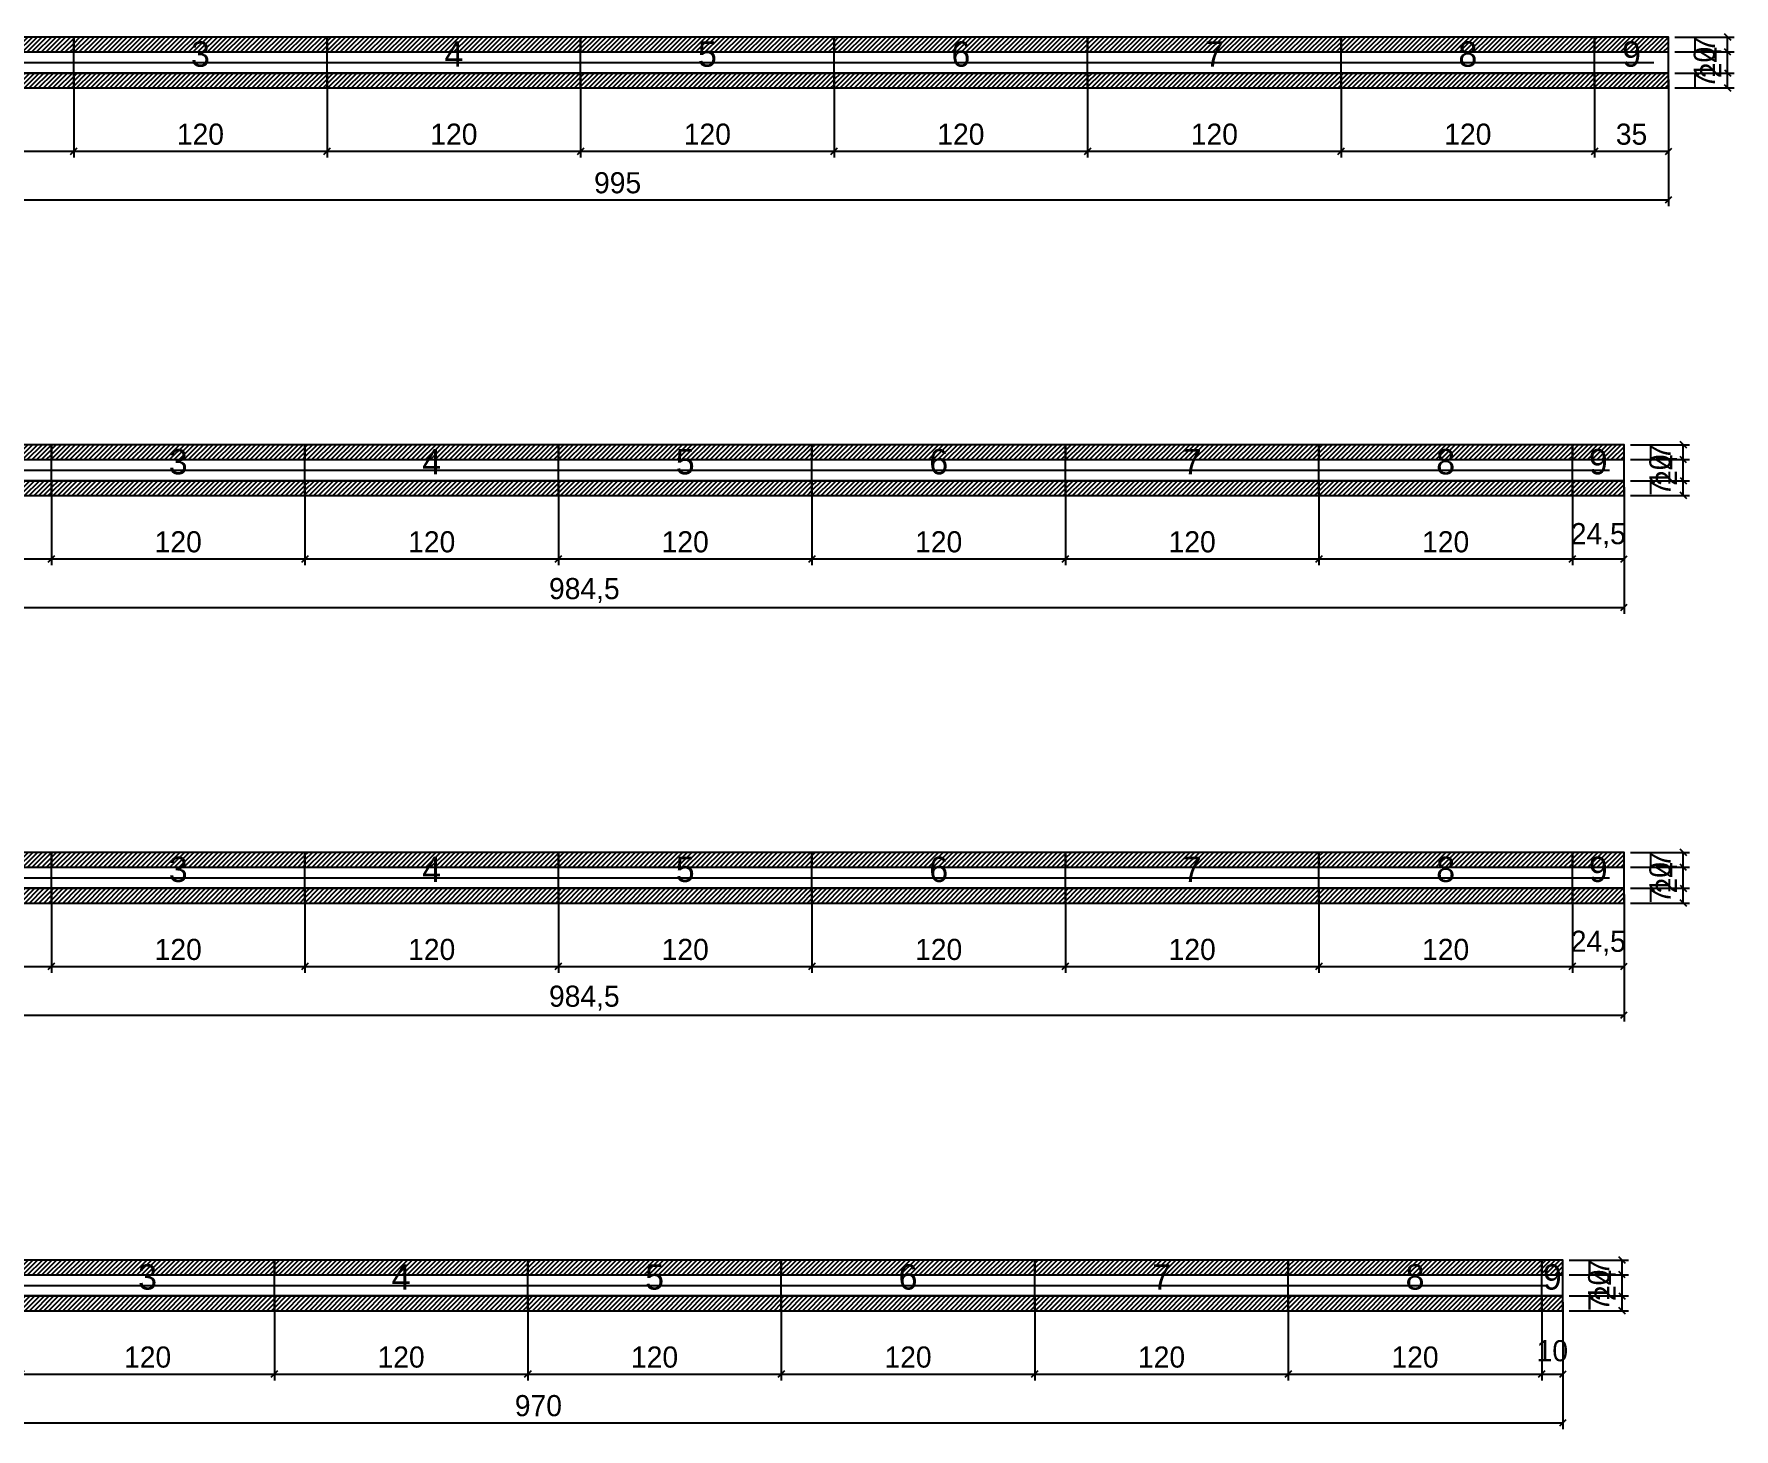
# Model space of a CAD drawing. Extents: x -10500 to 3070, y -11667 to 1250.
# Drawn here: x 1474 to 2279, y -1810 to -1150 of the extents above; entities that cross this region are included whole.
import ezdxf
from ezdxf.enums import TextEntityAlignment as Align

# ---------------------------------------------------------------- set-up
doc = ezdxf.new("R2010")
doc.units = 0
for name, color, linetype in [('5', 5, 'Continuous'), ('COTA', 241, 'Continuous'), ('Painéis', 200, 'Continuous'), ('SARR_2.2x7', 40, 'Continuous'), ('SCO-___-LAJ', 224, 'Continuous')]:
    doc.layers.add(name, color=color, linetype=linetype)
doc.dimstyles.new('PAINEL', dxfattribs={"dimtxt": 10, "dimasz": 3, "dimexe": 3, "dimexo": 3, "dimgap": 3, "dimtad": 1, "dimblk": 'OBLIQUE', "dimblk1": 'OBLIQUE', "dimcen": 2.5, "dimclrd": 4, "dimclre": 4, "dimclrt": 240, "dimazin": 3, "dimtfac": 1, "dimtmove": 0, "dimatfit": 3})

# ---------------------------------------------------------------- blocks, each defined once
blk = doc.blocks.new('_OBLIQUE')
at = {"color": 0, "linetype": 'BYBLOCK'}
blk.add_line((-0.5, -0.5), (0.5, 0.5), dxfattribs=at)

msp = doc.modelspace()

# ---------------------------------------------------------------- hatches: boundary and pattern name
at = {"layer": 'COTA'}
h = msp.add_hatch(dxfattribs=at)
h.set_pattern_fill('ANSI31', scale=0.5)
h.paths.add_polyline_path([(1373, -1158), (1493, -1158), (1493, -1151), (1373, -1151)])
h = msp.add_hatch(dxfattribs=at)
h.set_pattern_fill('ANSI31', scale=0.5)
h.paths.add_polyline_path([(1493, -1158), (1613, -1158), (1613, -1151), (1493, -1151)])
h = msp.add_hatch(dxfattribs=at)
h.set_pattern_fill('ANSI31', scale=0.5)
h.paths.add_polyline_path([(1613, -1158), (1733, -1158), (1733, -1151), (1613, -1151)])
h = msp.add_hatch(dxfattribs=at)
h.set_pattern_fill('ANSI31', scale=0.5)
h.paths.add_polyline_path([(1733, -1158), (1853, -1158), (1853, -1151), (1733, -1151)])
h = msp.add_hatch(dxfattribs=at)
h.set_pattern_fill('ANSI31', scale=0.5)
h.paths.add_polyline_path([(1853, -1158), (1973, -1158), (1973, -1151), (1853, -1151)])
h = msp.add_hatch(dxfattribs=at)
h.set_pattern_fill('ANSI31', scale=0.5)
h.paths.add_polyline_path([(1973, -1158), (2093, -1158), (2093, -1151), (1973, -1151)])
h = msp.add_hatch(dxfattribs=at)
h.set_pattern_fill('ANSI31', scale=0.5)
h.paths.add_polyline_path([(2093, -1158), (2213, -1158), (2213, -1151), (2093, -1151)])
h = msp.add_hatch(dxfattribs=at)
h.set_pattern_fill('ANSI31', scale=0.5)
h.paths.add_polyline_path([(2213, -1158), (2248, -1158), (2248, -1151), (2213, -1151)])
h = msp.add_hatch(dxfattribs=at)
h.set_pattern_fill('ANSI31', scale=0.5)
h.paths.add_polyline_path([(1373, -1175), (1493, -1175), (1493, -1168), (1373, -1168)])
h = msp.add_hatch(dxfattribs=at)
h.set_pattern_fill('ANSI31', scale=0.5)
h.paths.add_polyline_path([(1493, -1175), (1613, -1175), (1613, -1168), (1493, -1168)])
h = msp.add_hatch(dxfattribs=at)
h.set_pattern_fill('ANSI31', scale=0.5)
h.paths.add_polyline_path([(1613, -1175), (1733, -1175), (1733, -1168), (1613, -1168)])
h = msp.add_hatch(dxfattribs=at)
h.set_pattern_fill('ANSI31', scale=0.5)
h.paths.add_polyline_path([(1733, -1175), (1853, -1175), (1853, -1168), (1733, -1168)])
h = msp.add_hatch(dxfattribs=at)
h.set_pattern_fill('ANSI31', scale=0.5)
h.paths.add_polyline_path([(1853, -1175), (1973, -1175), (1973, -1168), (1853, -1168)])
h = msp.add_hatch(dxfattribs=at)
h.set_pattern_fill('ANSI31', scale=0.5)
h.paths.add_polyline_path([(1973, -1175), (2093, -1175), (2093, -1168), (1973, -1168)])
h = msp.add_hatch(dxfattribs=at)
h.set_pattern_fill('ANSI31', scale=0.5)
h.paths.add_polyline_path([(2093, -1175), (2213, -1175), (2213, -1168), (2093, -1168)])
h = msp.add_hatch(dxfattribs=at)
h.set_pattern_fill('ANSI31', scale=0.5)
h.paths.add_polyline_path([(2213, -1175), (2248, -1175), (2248, -1168), (2213, -1168)])
h = msp.add_hatch(dxfattribs=at)
h.set_pattern_fill('ANSI31', scale=0.5)
h.paths.add_polyline_path([(1362.5, -1351), (1482.5, -1351), (1482.5, -1344), (1362.5, -1344)])
h = msp.add_hatch(dxfattribs=at)
h.set_pattern_fill('ANSI31', scale=0.5)
h.paths.add_polyline_path([(1482.5, -1351), (1602.5, -1351), (1602.5, -1344), (1482.5, -1344)])
h = msp.add_hatch(dxfattribs=at)
h.set_pattern_fill('ANSI31', scale=0.5)
h.paths.add_polyline_path([(1602.5, -1351), (1722.5, -1351), (1722.5, -1344), (1602.5, -1344)])
h = msp.add_hatch(dxfattribs=at)
h.set_pattern_fill('ANSI31', scale=0.5)
h.paths.add_polyline_path([(1722.5, -1351), (1842.5, -1351), (1842.5, -1344), (1722.5, -1344)])
h = msp.add_hatch(dxfattribs=at)
h.set_pattern_fill('ANSI31', scale=0.5)
h.paths.add_polyline_path([(1842.5, -1351), (1962.5, -1351), (1962.5, -1344), (1842.5, -1344)])
h = msp.add_hatch(dxfattribs=at)
h.set_pattern_fill('ANSI31', scale=0.5)
h.paths.add_polyline_path([(1962.5, -1351), (2082.5, -1351), (2082.5, -1344), (1962.5, -1344)])
h = msp.add_hatch(dxfattribs=at)
h.set_pattern_fill('ANSI31', scale=0.5)
h.paths.add_polyline_path([(2082.5, -1351), (2202.5, -1351), (2202.5, -1344), (2082.5, -1344)])
h = msp.add_hatch(dxfattribs=at)
h.set_pattern_fill('ANSI31', scale=0.5)
h.paths.add_polyline_path([(2202.5, -1351), (2227, -1351), (2227, -1344), (2202.5, -1344)])
h = msp.add_hatch(dxfattribs=at)
h.set_pattern_fill('ANSI31', scale=0.5)
h.paths.add_polyline_path([(1362.5, -1368), (1482.5, -1368), (1482.5, -1361), (1362.5, -1361)])
h = msp.add_hatch(dxfattribs=at)
h.set_pattern_fill('ANSI31', scale=0.5)
h.paths.add_polyline_path([(1482.5, -1368), (1602.5, -1368), (1602.5, -1361), (1482.5, -1361)])
h = msp.add_hatch(dxfattribs=at)
h.set_pattern_fill('ANSI31', scale=0.5)
h.paths.add_polyline_path([(1602.5, -1368), (1722.5, -1368), (1722.5, -1361), (1602.5, -1361)])
h = msp.add_hatch(dxfattribs=at)
h.set_pattern_fill('ANSI31', scale=0.5)
h.paths.add_polyline_path([(1722.5, -1368), (1842.5, -1368), (1842.5, -1361), (1722.5, -1361)])
h = msp.add_hatch(dxfattribs=at)
h.set_pattern_fill('ANSI31', scale=0.5)
h.paths.add_polyline_path([(1842.5, -1368), (1962.5, -1368), (1962.5, -1361), (1842.5, -1361)])
h = msp.add_hatch(dxfattribs=at)
h.set_pattern_fill('ANSI31', scale=0.5)
h.paths.add_polyline_path([(1962.5, -1368), (2082.5, -1368), (2082.5, -1361), (1962.5, -1361)])
h = msp.add_hatch(dxfattribs=at)
h.set_pattern_fill('ANSI31', scale=0.5)
h.paths.add_polyline_path([(2082.5, -1368), (2202.5, -1368), (2202.5, -1361), (2082.5, -1361)])
h = msp.add_hatch(dxfattribs=at)
h.set_pattern_fill('ANSI31', scale=0.5)
h.paths.add_polyline_path([(2202.5, -1368), (2227, -1368), (2227, -1361), (2202.5, -1361)])
h = msp.add_hatch(dxfattribs=at)
h.set_pattern_fill('ANSI31', scale=0.5)
h.paths.add_polyline_path([(1362.5, -1544), (1482.5, -1544), (1482.5, -1537), (1362.5, -1537)])
h = msp.add_hatch(dxfattribs=at)
h.set_pattern_fill('ANSI31', scale=0.5)
h.paths.add_polyline_path([(1482.5, -1544), (1602.5, -1544), (1602.5, -1537), (1482.5, -1537)])
h = msp.add_hatch(dxfattribs=at)
h.set_pattern_fill('ANSI31', scale=0.5)
h.paths.add_polyline_path([(1602.5, -1544), (1722.5, -1544), (1722.5, -1537), (1602.5, -1537)])
h = msp.add_hatch(dxfattribs=at)
h.set_pattern_fill('ANSI31', scale=0.5)
h.paths.add_polyline_path([(1722.5, -1544), (1842.5, -1544), (1842.5, -1537), (1722.5, -1537)])
h = msp.add_hatch(dxfattribs=at)
h.set_pattern_fill('ANSI31', scale=0.5)
h.paths.add_polyline_path([(1842.5, -1544), (1962.5, -1544), (1962.5, -1537), (1842.5, -1537)])
h = msp.add_hatch(dxfattribs=at)
h.set_pattern_fill('ANSI31', scale=0.5)
h.paths.add_polyline_path([(1962.5, -1544), (2082.5, -1544), (2082.5, -1537), (1962.5, -1537)])
h = msp.add_hatch(dxfattribs=at)
h.set_pattern_fill('ANSI31', scale=0.5)
h.paths.add_polyline_path([(2082.5, -1544), (2202.5, -1544), (2202.5, -1537), (2082.5, -1537)])
h = msp.add_hatch(dxfattribs=at)
h.set_pattern_fill('ANSI31', scale=0.5)
h.paths.add_polyline_path([(2202.5, -1544), (2227, -1544), (2227, -1537), (2202.5, -1537)])
h = msp.add_hatch(dxfattribs=at)
h.set_pattern_fill('ANSI31', scale=0.5)
h.paths.add_polyline_path([(1362.5, -1561), (1482.5, -1561), (1482.5, -1554), (1362.5, -1554)])
h = msp.add_hatch(dxfattribs=at)
h.set_pattern_fill('ANSI31', scale=0.5)
h.paths.add_polyline_path([(1482.5, -1561), (1602.5, -1561), (1602.5, -1554), (1482.5, -1554)])
h = msp.add_hatch(dxfattribs=at)
h.set_pattern_fill('ANSI31', scale=0.5)
h.paths.add_polyline_path([(1602.5, -1561), (1722.5, -1561), (1722.5, -1554), (1602.5, -1554)])
h = msp.add_hatch(dxfattribs=at)
h.set_pattern_fill('ANSI31', scale=0.5)
h.paths.add_polyline_path([(1722.5, -1561), (1842.5, -1561), (1842.5, -1554), (1722.5, -1554)])
h = msp.add_hatch(dxfattribs=at)
h.set_pattern_fill('ANSI31', scale=0.5)
h.paths.add_polyline_path([(1842.5, -1561), (1962.5, -1561), (1962.5, -1554), (1842.5, -1554)])
h = msp.add_hatch(dxfattribs=at)
h.set_pattern_fill('ANSI31', scale=0.5)
h.paths.add_polyline_path([(1962.5, -1561), (2082.5, -1561), (2082.5, -1554), (1962.5, -1554)])
h = msp.add_hatch(dxfattribs=at)
h.set_pattern_fill('ANSI31', scale=0.5)
h.paths.add_polyline_path([(2082.5, -1561), (2202.5, -1561), (2202.5, -1554), (2082.5, -1554)])
h = msp.add_hatch(dxfattribs=at)
h.set_pattern_fill('ANSI31', scale=0.5)
h.paths.add_polyline_path([(2202.5, -1561), (2227, -1561), (2227, -1554), (2202.5, -1554)])
h = msp.add_hatch(dxfattribs=at)
h.set_pattern_fill('ANSI31', scale=0.5)
h.paths.add_polyline_path([(1468, -1737), (1588, -1737), (1588, -1730), (1468, -1730)])
h = msp.add_hatch(dxfattribs=at)
h.set_pattern_fill('ANSI31', scale=0.5)
h.paths.add_polyline_path([(1588, -1737), (1708, -1737), (1708, -1730), (1588, -1730)])
h = msp.add_hatch(dxfattribs=at)
h.set_pattern_fill('ANSI31', scale=0.5)
h.paths.add_polyline_path([(1708, -1737), (1828, -1737), (1828, -1730), (1708, -1730)])
h = msp.add_hatch(dxfattribs=at)
h.set_pattern_fill('ANSI31', scale=0.5)
h.paths.add_polyline_path([(1828, -1737), (1948, -1737), (1948, -1730), (1828, -1730)])
h = msp.add_hatch(dxfattribs=at)
h.set_pattern_fill('ANSI31', scale=0.5)
h.paths.add_polyline_path([(1948, -1737), (2068, -1737), (2068, -1730), (1948, -1730)])
h = msp.add_hatch(dxfattribs=at)
h.set_pattern_fill('ANSI31', scale=0.5)
h.paths.add_polyline_path([(2068, -1737), (2188, -1737), (2188, -1730), (2068, -1730)])
h = msp.add_hatch(dxfattribs=at)
h.set_pattern_fill('ANSI31', scale=0.5)
h.paths.add_polyline_path([(2188, -1737), (2198, -1737), (2198, -1730), (2188, -1730)])
h = msp.add_hatch(dxfattribs=at)
h.set_pattern_fill('ANSI31', scale=0.5)
h.paths.add_polyline_path([(1468, -1754), (1588, -1754), (1588, -1747), (1468, -1747)])
h = msp.add_hatch(dxfattribs=at)
h.set_pattern_fill('ANSI31', scale=0.5)
h.paths.add_polyline_path([(1588, -1754), (1708, -1754), (1708, -1747), (1588, -1747)])
h = msp.add_hatch(dxfattribs=at)
h.set_pattern_fill('ANSI31', scale=0.5)
h.paths.add_polyline_path([(1708, -1754), (1828, -1754), (1828, -1747), (1708, -1747)])
h = msp.add_hatch(dxfattribs=at)
h.set_pattern_fill('ANSI31', scale=0.5)
h.paths.add_polyline_path([(1828, -1754), (1948, -1754), (1948, -1747), (1828, -1747)])
h = msp.add_hatch(dxfattribs=at)
h.set_pattern_fill('ANSI31', scale=0.5)
h.paths.add_polyline_path([(1948, -1754), (2068, -1754), (2068, -1747), (1948, -1747)])
h = msp.add_hatch(dxfattribs=at)
h.set_pattern_fill('ANSI31', scale=0.5)
h.paths.add_polyline_path([(2068, -1754), (2188, -1754), (2188, -1747), (2068, -1747)])
h = msp.add_hatch(dxfattribs=at)
h.set_pattern_fill('ANSI31', scale=0.5)
h.paths.add_polyline_path([(2188, -1754), (2198, -1754), (2198, -1747), (2188, -1747)])

# ---------------------------------------------------------------- linework, layer by layer
at = {"layer": 'Painéis'}
for p, q in [((1373, -1158), (1493, -1158)), ((1493, -1168), (1493, -1158)), ((1493, -1168), (1493, -1158)), ((1493, -1158), (1613, -1158)), ((1493, -1168), (1493, -1158)), ((1613, -1168), (1613, -1158)), ((1613, -1168), (1613, -1158)), ((1613, -1158), (1733, -1158)), ((1613, -1168), (1613, -1158)), ((1733, -1168), (1733, -1158)), ((1733, -1168), (1733, -1158)), ((1733, -1158), (1853, -1158)), ((1733, -1168), (1733, -1158)), ((1853, -1168), (1853, -1158)), ((1853, -1168), (1853, -1158)), ((1853, -1158), (1973, -1158)), ((1853, -1168), (1853, -1158)), ((1973, -1168), (1973, -1158)), ((1973, -1168), (1973, -1158)), ((1973, -1158), (2093, -1158)), ((1973, -1168), (1973, -1158)), ((2093, -1168), (2093, -1158)), ((2093, -1168), (2093, -1158)), ((2093, -1158), (2213, -1158)), ((2093, -1168), (2093, -1158)), ((2213, -1168), (2213, -1158)), ((2213, -1168), (2213, -1158)), ((2213, -1158), (2248, -1158)), ((2213, -1168), (2213, -1158)), ((2248, -1168), (2248, -1158)), ((1373, -1168), (1493, -1168)), ((1493, -1168), (1613, -1168)), ((1613, -1168), (1733, -1168)), ((1733, -1168), (1853, -1168)), ((1853, -1168), (1973, -1168)), ((1973, -1168), (2093, -1168)), ((2093, -1168), (2213, -1168)), ((2213, -1168), (2248, -1168)), ((1362.5, -1351), (1482.5, -1351)), ((1482.5, -1361), (1482.5, -1351)), ((1482.5, -1361), (1482.5, -1351)), ((1482.5, -1351), (1602.5, -1351)), ((1482.5, -1361), (1482.5, -1351)), ((1602.5, -1361), (1602.5, -1351)), ((1602.5, -1361), (1602.5, -1351)), ((1602.5, -1351), (1722.5, -1351)), ((1602.5, -1361), (1602.5, -1351)), ((1722.5, -1361), (1722.5, -1351)), ((1722.5, -1361), (1722.5, -1351)), ((1722.5, -1351), (1842.5, -1351)), ((1722.5, -1361), (1722.5, -1351)), ((1842.5, -1361), (1842.5, -1351)), ((1842.5, -1361), (1842.5, -1351)), ((1842.5, -1351), (1962.5, -1351)), ((1842.5, -1361), (1842.5, -1351)), ((1962.5, -1361), (1962.5, -1351)), ((1962.5, -1361), (1962.5, -1351)), ((1962.5, -1351), (2082.5, -1351)), ((1962.5, -1361), (1962.5, -1351)), ((2082.5, -1361), (2082.5, -1351)), ((2082.5, -1361), (2082.5, -1351)), ((2082.5, -1351), (2202.5, -1351)), ((2082.5, -1361), (2082.5, -1351)), ((2202.5, -1361), (2202.5, -1351)), ((2202.5, -1361), (2202.5, -1351)), ((2202.5, -1351), (2227, -1351)), ((2202.5, -1361), (2202.5, -1351)), ((2227, -1361), (2227, -1351)), ((1362.5, -1361), (1482.5, -1361)), ((1482.5, -1361), (1602.5, -1361)), ((1602.5, -1361), (1722.5, -1361)), ((1722.5, -1361), (1842.5, -1361)), ((1842.5, -1361), (1962.5, -1361)), ((1962.5, -1361), (2082.5, -1361)), ((2082.5, -1361), (2202.5, -1361)), ((2202.5, -1361), (2227, -1361)), ((1362.5, -1544), (1482.5, -1544)), ((1482.5, -1554), (1482.5, -1544)), ((1482.5, -1554), (1482.5, -1544)), ((1482.5, -1544), (1602.5, -1544)), ((1482.5, -1554), (1482.5, -1544)), ((1602.5, -1554), (1602.5, -1544)), ((1602.5, -1554), (1602.5, -1544)), ((1602.5, -1544), (1722.5, -1544)), ((1602.5, -1554), (1602.5, -1544)), ((1722.5, -1554), (1722.5, -1544)), ((1722.5, -1554), (1722.5, -1544)), ((1722.5, -1544), (1842.5, -1544)), ((1722.5, -1554), (1722.5, -1544)), ((1842.5, -1554), (1842.5, -1544)), ((1842.5, -1554), (1842.5, -1544)), ((1842.5, -1544), (1962.5, -1544)), ((1842.5, -1554), (1842.5, -1544)), ((1962.5, -1554), (1962.5, -1544)), ((1962.5, -1554), (1962.5, -1544)), ((1962.5, -1544), (2082.5, -1544)), ((1962.5, -1554), (1962.5, -1544)), ((2082.5, -1554), (2082.5, -1544)), ((2082.5, -1554), (2082.5, -1544)), ((2082.5, -1544), (2202.5, -1544)), ((2082.5, -1554), (2082.5, -1544)), ((2202.5, -1554), (2202.5, -1544)), ((2202.5, -1554), (2202.5, -1544)), ((2202.5, -1544), (2227, -1544)), ((2202.5, -1554), (2202.5, -1544)), ((2227, -1554), (2227, -1544)), ((1362.5, -1554), (1482.5, -1554)), ((1482.5, -1554), (1602.5, -1554)), ((1602.5, -1554), (1722.5, -1554)), ((1722.5, -1554), (1842.5, -1554)), ((1842.5, -1554), (1962.5, -1554)), ((1962.5, -1554), (2082.5, -1554)), ((2082.5, -1554), (2202.5, -1554)), ((2202.5, -1554), (2227, -1554)), ((1468, -1737), (1588, -1737)), ((1588, -1747), (1588, -1737)), ((1588, -1747), (1588, -1737)), ((1588, -1737), (1708, -1737)), ((1588, -1747), (1588, -1737)), ((1708, -1747), (1708, -1737)), ((1708, -1747), (1708, -1737)), ((1708, -1737), (1828, -1737)), ((1708, -1747), (1708, -1737)), ((1828, -1747), (1828, -1737)), ((1828, -1747), (1828, -1737)), ((1828, -1737), (1948, -1737)), ((1828, -1747), (1828, -1737)), ((1948, -1747), (1948, -1737)), ((1948, -1747), (1948, -1737)), ((1948, -1737), (2068, -1737)), ((1948, -1747), (1948, -1737)), ((2068, -1747), (2068, -1737)), ((2068, -1747), (2068, -1737)), ((2068, -1737), (2188, -1737)), ((2068, -1747), (2068, -1737)), ((2188, -1747), (2188, -1737)), ((2188, -1747), (2188, -1737)), ((2188, -1737), (2198, -1737)), ((2188, -1747), (2188, -1737)), ((2198, -1747), (2198, -1737)), ((1468, -1747), (1588, -1747)), ((1588, -1747), (1708, -1747)), ((1708, -1747), (1828, -1747)), ((1828, -1747), (1948, -1747)), ((1948, -1747), (2068, -1747)), ((2068, -1747), (2188, -1747)), ((2188, -1747), (2198, -1747))]:
    msp.add_line(p, q, dxfattribs=at)
at = {"layer": 'SARR_2.2x7'}
for points in [[(1373, -1163), (1493, -1163)], [(1373, -1163), (1493, -1163)], [(1493, -1163), (1613, -1163)], [(1493, -1163), (1613, -1163)], [(1613, -1163), (1733, -1163)], [(1613, -1163), (1733, -1163)], [(1733, -1163), (1853, -1163)], [(1733, -1163), (1853, -1163)], [(1853, -1163), (1973, -1163)], [(1853, -1163), (1973, -1163)], [(1973, -1163), (2093, -1163)], [(1973, -1163), (2093, -1163)], [(2093, -1163), (2213, -1163)], [(2093, -1163), (2213, -1163)], [(2213, -1163), (2241, -1163)], [(2213, -1163), (2241, -1163)], [(1362.5, -1356), (1482.5, -1356)], [(1362.5, -1356), (1482.5, -1356)], [(1482.5, -1356), (1602.5, -1356)], [(1482.5, -1356), (1602.5, -1356)], [(1602.5, -1356), (1722.5, -1356)], [(1602.5, -1356), (1722.5, -1356)], [(1722.5, -1356), (1842.5, -1356)], [(1722.5, -1356), (1842.5, -1356)], [(1842.5, -1356), (1962.5, -1356)], [(1842.5, -1356), (1962.5, -1356)], [(1962.5, -1356), (2082.5, -1356)], [(1962.5, -1356), (2082.5, -1356)], [(2082.5, -1356), (2202.5, -1356)], [(2082.5, -1356), (2202.5, -1356)], [(2202.5, -1356), (2220, -1356)], [(2202.5, -1356), (2220, -1356)], [(1362.5, -1549), (1482.5, -1549)], [(1362.5, -1549), (1482.5, -1549)], [(1482.5, -1549), (1602.5, -1549)], [(1482.5, -1549), (1602.5, -1549)], [(1602.5, -1549), (1722.5, -1549)], [(1602.5, -1549), (1722.5, -1549)], [(1722.5, -1549), (1842.5, -1549)], [(1722.5, -1549), (1842.5, -1549)], [(1842.5, -1549), (1962.5, -1549)], [(1842.5, -1549), (1962.5, -1549)], [(1962.5, -1549), (2082.5, -1549)], [(1962.5, -1549), (2082.5, -1549)], [(2082.5, -1549), (2202.5, -1549)], [(2082.5, -1549), (2202.5, -1549)], [(2202.5, -1549), (2220, -1549)], [(2202.5, -1549), (2220, -1549)], [(1468, -1742), (1588, -1742)], [(1468, -1742), (1588, -1742)], [(1588, -1742), (1708, -1742)], [(1588, -1742), (1708, -1742)], [(1708, -1742), (1828, -1742)], [(1708, -1742), (1828, -1742)], [(1828, -1742), (1948, -1742)], [(1828, -1742), (1948, -1742)], [(1948, -1742), (2068, -1742)], [(1948, -1742), (2068, -1742)], [(2068, -1742), (2188, -1742)], [(2068, -1742), (2188, -1742)], [(2188, -1742), (2191, -1742)], [(2188, -1742), (2191, -1742)]]:
    msp.add_lwpolyline(points, dxfattribs=at)
at = {"layer": 'SCO-___-LAJ'}
for points in [[(1373, -1158), (1493, -1158), (1493, -1151), (1373, -1151)], [(1493, -1158), (1613, -1158), (1613, -1151), (1493, -1151)], [(1613, -1158), (1733, -1158), (1733, -1151), (1613, -1151)], [(1733, -1158), (1853, -1158), (1853, -1151), (1733, -1151)], [(1853, -1158), (1973, -1158), (1973, -1151), (1853, -1151)], [(1973, -1158), (2093, -1158), (2093, -1151), (1973, -1151)], [(2093, -1158), (2213, -1158), (2213, -1151), (2093, -1151)], [(2213, -1158), (2248, -1158), (2248, -1151), (2213, -1151)], [(1373, -1175), (1493, -1175), (1493, -1168), (1373, -1168)], [(1493, -1175), (1613, -1175), (1613, -1168), (1493, -1168)], [(1613, -1175), (1733, -1175), (1733, -1168), (1613, -1168)], [(1733, -1175), (1853, -1175), (1853, -1168), (1733, -1168)], [(1853, -1175), (1973, -1175), (1973, -1168), (1853, -1168)], [(1973, -1175), (2093, -1175), (2093, -1168), (1973, -1168)], [(2093, -1175), (2213, -1175), (2213, -1168), (2093, -1168)], [(2213, -1175), (2248, -1175), (2248, -1168), (2213, -1168)], [(1362.5, -1351), (1482.5, -1351), (1482.5, -1344), (1362.5, -1344)], [(1482.5, -1351), (1602.5, -1351), (1602.5, -1344), (1482.5, -1344)], [(1602.5, -1351), (1722.5, -1351), (1722.5, -1344), (1602.5, -1344)], [(1722.5, -1351), (1842.5, -1351), (1842.5, -1344), (1722.5, -1344)], [(1842.5, -1351), (1962.5, -1351), (1962.5, -1344), (1842.5, -1344)], [(1962.5, -1351), (2082.5, -1351), (2082.5, -1344), (1962.5, -1344)], [(2082.5, -1351), (2202.5, -1351), (2202.5, -1344), (2082.5, -1344)], [(2202.5, -1351), (2227, -1351), (2227, -1344), (2202.5, -1344)], [(1362.5, -1368), (1482.5, -1368), (1482.5, -1361), (1362.5, -1361)], [(1482.5, -1368), (1602.5, -1368), (1602.5, -1361), (1482.5, -1361)], [(1602.5, -1368), (1722.5, -1368), (1722.5, -1361), (1602.5, -1361)], [(1722.5, -1368), (1842.5, -1368), (1842.5, -1361), (1722.5, -1361)], [(1842.5, -1368), (1962.5, -1368), (1962.5, -1361), (1842.5, -1361)], [(1962.5, -1368), (2082.5, -1368), (2082.5, -1361), (1962.5, -1361)], [(2082.5, -1368), (2202.5, -1368), (2202.5, -1361), (2082.5, -1361)], [(2202.5, -1368), (2227, -1368), (2227, -1361), (2202.5, -1361)], [(1362.5, -1544), (1482.5, -1544), (1482.5, -1537), (1362.5, -1537)], [(1482.5, -1544), (1602.5, -1544), (1602.5, -1537), (1482.5, -1537)], [(1602.5, -1544), (1722.5, -1544), (1722.5, -1537), (1602.5, -1537)], [(1722.5, -1544), (1842.5, -1544), (1842.5, -1537), (1722.5, -1537)], [(1842.5, -1544), (1962.5, -1544), (1962.5, -1537), (1842.5, -1537)], [(1962.5, -1544), (2082.5, -1544), (2082.5, -1537), (1962.5, -1537)], [(2082.5, -1544), (2202.5, -1544), (2202.5, -1537), (2082.5, -1537)], [(2202.5, -1544), (2227, -1544), (2227, -1537), (2202.5, -1537)], [(1362.5, -1561), (1482.5, -1561), (1482.5, -1554), (1362.5, -1554)], [(1482.5, -1561), (1602.5, -1561), (1602.5, -1554), (1482.5, -1554)], [(1602.5, -1561), (1722.5, -1561), (1722.5, -1554), (1602.5, -1554)], [(1722.5, -1561), (1842.5, -1561), (1842.5, -1554), (1722.5, -1554)], [(1842.5, -1561), (1962.5, -1561), (1962.5, -1554), (1842.5, -1554)], [(1962.5, -1561), (2082.5, -1561), (2082.5, -1554), (1962.5, -1554)], [(2082.5, -1561), (2202.5, -1561), (2202.5, -1554), (2082.5, -1554)], [(2202.5, -1561), (2227, -1561), (2227, -1554), (2202.5, -1554)], [(1468, -1737), (1588, -1737), (1588, -1730), (1468, -1730)], [(1588, -1737), (1708, -1737), (1708, -1730), (1588, -1730)], [(1708, -1737), (1828, -1737), (1828, -1730), (1708, -1730)], [(1828, -1737), (1948, -1737), (1948, -1730), (1828, -1730)], [(1948, -1737), (2068, -1737), (2068, -1730), (1948, -1730)], [(2068, -1737), (2188, -1737), (2188, -1730), (2068, -1730)], [(2188, -1737), (2198, -1737), (2198, -1730), (2188, -1730)], [(1468, -1754), (1588, -1754), (1588, -1747), (1468, -1747)], [(1588, -1754), (1708, -1754), (1708, -1747), (1588, -1747)], [(1708, -1754), (1828, -1754), (1828, -1747), (1708, -1747)], [(1828, -1754), (1948, -1754), (1948, -1747), (1828, -1747)], [(1948, -1754), (2068, -1754), (2068, -1747), (1948, -1747)], [(2068, -1754), (2188, -1754), (2188, -1747), (2068, -1747)], [(2188, -1754), (2198, -1754), (2198, -1747), (2188, -1747)]]:
    msp.add_lwpolyline(points, close=True, dxfattribs=at)

# ---------------------------------------------------------------- texts
at = {"layer": '5'}
for s, p in [('3', (1553, -1159)), ('4', (1673, -1159)), ('5', (1793, -1159)), ('6', (1913, -1159)), ('7', (2033, -1159)), ('8', (2153, -1159)), ('9', (2230.5, -1159)), ('3', (1542.5, -1352)), ('4', (1662.5, -1352)), ('5', (1782.5, -1352)), ('6', (1902.5, -1352)), ('7', (2022.5, -1352)), ('8', (2142.5, -1352)), ('9', (2214.75, -1352)), ('3', (1542.5, -1545)), ('4', (1662.5, -1545)), ('5', (1782.5, -1545)), ('6', (1902.5, -1545)), ('7', (2022.5, -1545)), ('8', (2142.5, -1545)), ('9', (2214.75, -1545)), ('3', (1528, -1738)), ('4', (1648, -1738)), ('5', (1768, -1738)), ('6', (1888, -1738)), ('7', (2008, -1738)), ('8', (2128, -1738)), ('9', (2193, -1738))]:
    msp.add_text(s, height=12, dxfattribs=at).set_placement(p, align=Align.MIDDLE_CENTER)

# ---------------------------------------------------------------- dimensions: what is measured, and where the dimension line sits
at = {"layer": 'COTA'}
for base, p1, p2 in [((2276, -1175), (2248, -1175), (2248, -1151)), ((2276, -1158), (2248, -1158), (2248, -1151)), ((2276, -1168), (2248, -1168), (2248, -1158)), ((2276, -1175), (2248, -1175), (2248, -1168)), ((2255, -1368), (2227, -1368), (2227, -1344)), ((2255, -1351), (2227, -1351), (2227, -1344)), ((2255, -1361), (2227, -1361), (2227, -1351)), ((2255, -1368), (2227, -1368), (2227, -1361)), ((2255, -1561), (2227, -1561), (2227, -1537)), ((2255, -1544), (2227, -1544), (2227, -1537)), ((2255, -1554), (2227, -1554), (2227, -1544)), ((2255, -1561), (2227, -1561), (2227, -1554)), ((2226, -1754), (2198, -1754), (2198, -1730)), ((2226, -1737), (2198, -1737), (2198, -1730)), ((2226, -1747), (2198, -1747), (2198, -1737)), ((2226, -1754), (2198, -1754), (2198, -1747))]:
    msp.add_linear_dim(base=base, p1=p1, p2=p2, angle=90, dimstyle='PAINEL', dxfattribs=at).render()
for base, p1, p2 in [((1253, -1228), (1253, -1168), (2248, -1168)), ((1373, -1205), (1373, -1168), (1493, -1168)), ((1493, -1205), (1493, -1168), (1613, -1168)), ((1613, -1205), (1613, -1168), (1733, -1168)), ((1733, -1205), (1733, -1168), (1853, -1168)), ((1853, -1205), (1853, -1168), (1973, -1168)), ((1973, -1205), (1973, -1168), (2093, -1168)), ((2093, -1205), (2093, -1168), (2213, -1168)), ((2213, -1205), (2213, -1168), (2248, -1168)), ((1242.5, -1421), (1242.5, -1361), (2227, -1361)), ((1362.5, -1398), (1362.5, -1361), (1482.5, -1361)), ((1482.5, -1398), (1482.5, -1361), (1602.5, -1361)), ((1602.5, -1398), (1602.5, -1361), (1722.5, -1361)), ((1722.5, -1398), (1722.5, -1361), (1842.5, -1361)), ((1842.5, -1398), (1842.5, -1361), (1962.5, -1361)), ((1962.5, -1398), (1962.5, -1361), (2082.5, -1361)), ((2082.5, -1398), (2082.5, -1361), (2202.5, -1361)), ((2202.5, -1398), (2202.5, -1361), (2227, -1361)), ((1242.5, -1614), (1242.5, -1554), (2227, -1554)), ((1362.5, -1591), (1362.5, -1554), (1482.5, -1554)), ((1482.5, -1591), (1482.5, -1554), (1602.5, -1554)), ((1602.5, -1591), (1602.5, -1554), (1722.5, -1554)), ((1722.5, -1591), (1722.5, -1554), (1842.5, -1554)), ((1842.5, -1591), (1842.5, -1554), (1962.5, -1554)), ((1962.5, -1591), (1962.5, -1554), (2082.5, -1554)), ((2082.5, -1591), (2082.5, -1554), (2202.5, -1554)), ((2202.5, -1591), (2202.5, -1554), (2227, -1554)), ((1228, -1807), (1228, -1747), (2198, -1747)), ((1468, -1784), (1468, -1747), (1588, -1747)), ((1588, -1784), (1588, -1747), (1708, -1747)), ((1708, -1784), (1708, -1747), (1828, -1747)), ((1828, -1784), (1828, -1747), (1948, -1747)), ((1948, -1784), (1948, -1747), (2068, -1747)), ((2068, -1784), (2068, -1747), (2188, -1747)), ((2188, -1784), (2188, -1747), (2198, -1747))]:
    msp.add_linear_dim(base=base, p1=p1, p2=p2, dimstyle='PAINEL', dxfattribs=at).render()

doc.saveas('drawing.dxf')
